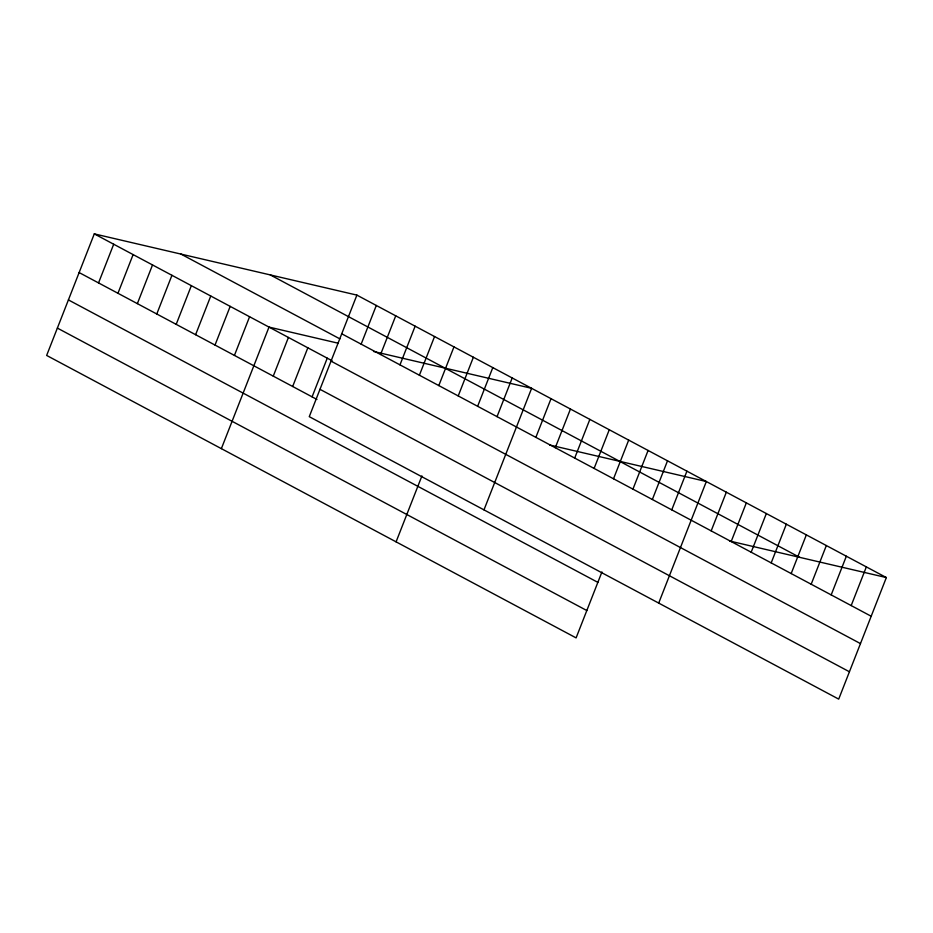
<?xml version="1.0" encoding="UTF-8"?>
<svg xmlns="http://www.w3.org/2000/svg" width="933" height="933" viewBox="0 0 933 933"><rect width="100%" height="100%" fill="white"/><g stroke="black" fill="none" stroke-linecap="round" stroke-linejoin="round"><path stroke-width="1.4" d="M356.896 295.108L309.266 416.666L838.709 699.12L886.35 577.562L356.896 295.108L94.291 233.88L46.65 355.438L576.104 637.892L601.937 571.952M98.536 282.921L113.698 244.236M117.955 293.277L133.116 254.592M137.361 303.633L152.522 264.949M156.779 313.989L171.94 275.305M176.197 324.346L191.358 285.661M195.603 334.702L210.765 296.018M215.022 345.058L230.183 306.374M234.428 355.415L249.589 316.73M221.366 448.645L269.007 327.086L338.341 343.251M273.264 376.139L288.425 337.443M292.67 386.495L307.832 347.799M312.089 396.852L327.25 358.167M361.153 344.149L376.314 305.464M380.571 354.505L395.732 315.821M399.977 364.861L415.138 326.177M419.395 375.218L434.556 336.533M438.802 385.574L453.963 346.889M396.082 541.863L421.926 475.923M458.22 395.93L473.381 357.246M477.638 406.287L492.799 367.602M497.044 416.643L512.205 377.958M483.982 509.873L531.623 388.315L373.527 351.461M535.869 437.355L551.03 398.671M555.287 447.712L570.448 409.027M574.693 458.068L589.854 419.384M594.111 468.424L609.272 429.74M613.529 478.781L628.69 440.096M632.936 489.137L648.097 450.452M652.354 499.493L667.515 460.809M671.76 509.85L686.921 471.165M658.698 603.08L706.339 481.521L549.619 444.994M711.179 530.877L726.34 492.192M731.18 541.548L746.342 502.864M751.182 552.219L766.343 513.535M771.183 562.891L786.344 524.206M791.184 573.562L806.345 534.877M811.185 584.233L826.346 545.548M831.186 594.904L846.348 556.22M851.188 605.575L866.349 566.891M729.629 541.023L886.35 577.562M270.243 274.897L799.686 557.363M341.735 333.792L871.189 616.246M180.955 254.079L339.892 338.877M94.291 233.88L332.101 360.756M331.028 361.141L860.471 643.595M319.984 389.318L849.427 671.772M79.13 272.564L316.94 399.441M68.412 299.913L597.855 582.367M57.368 328.089L586.822 610.544"/></g></svg>
